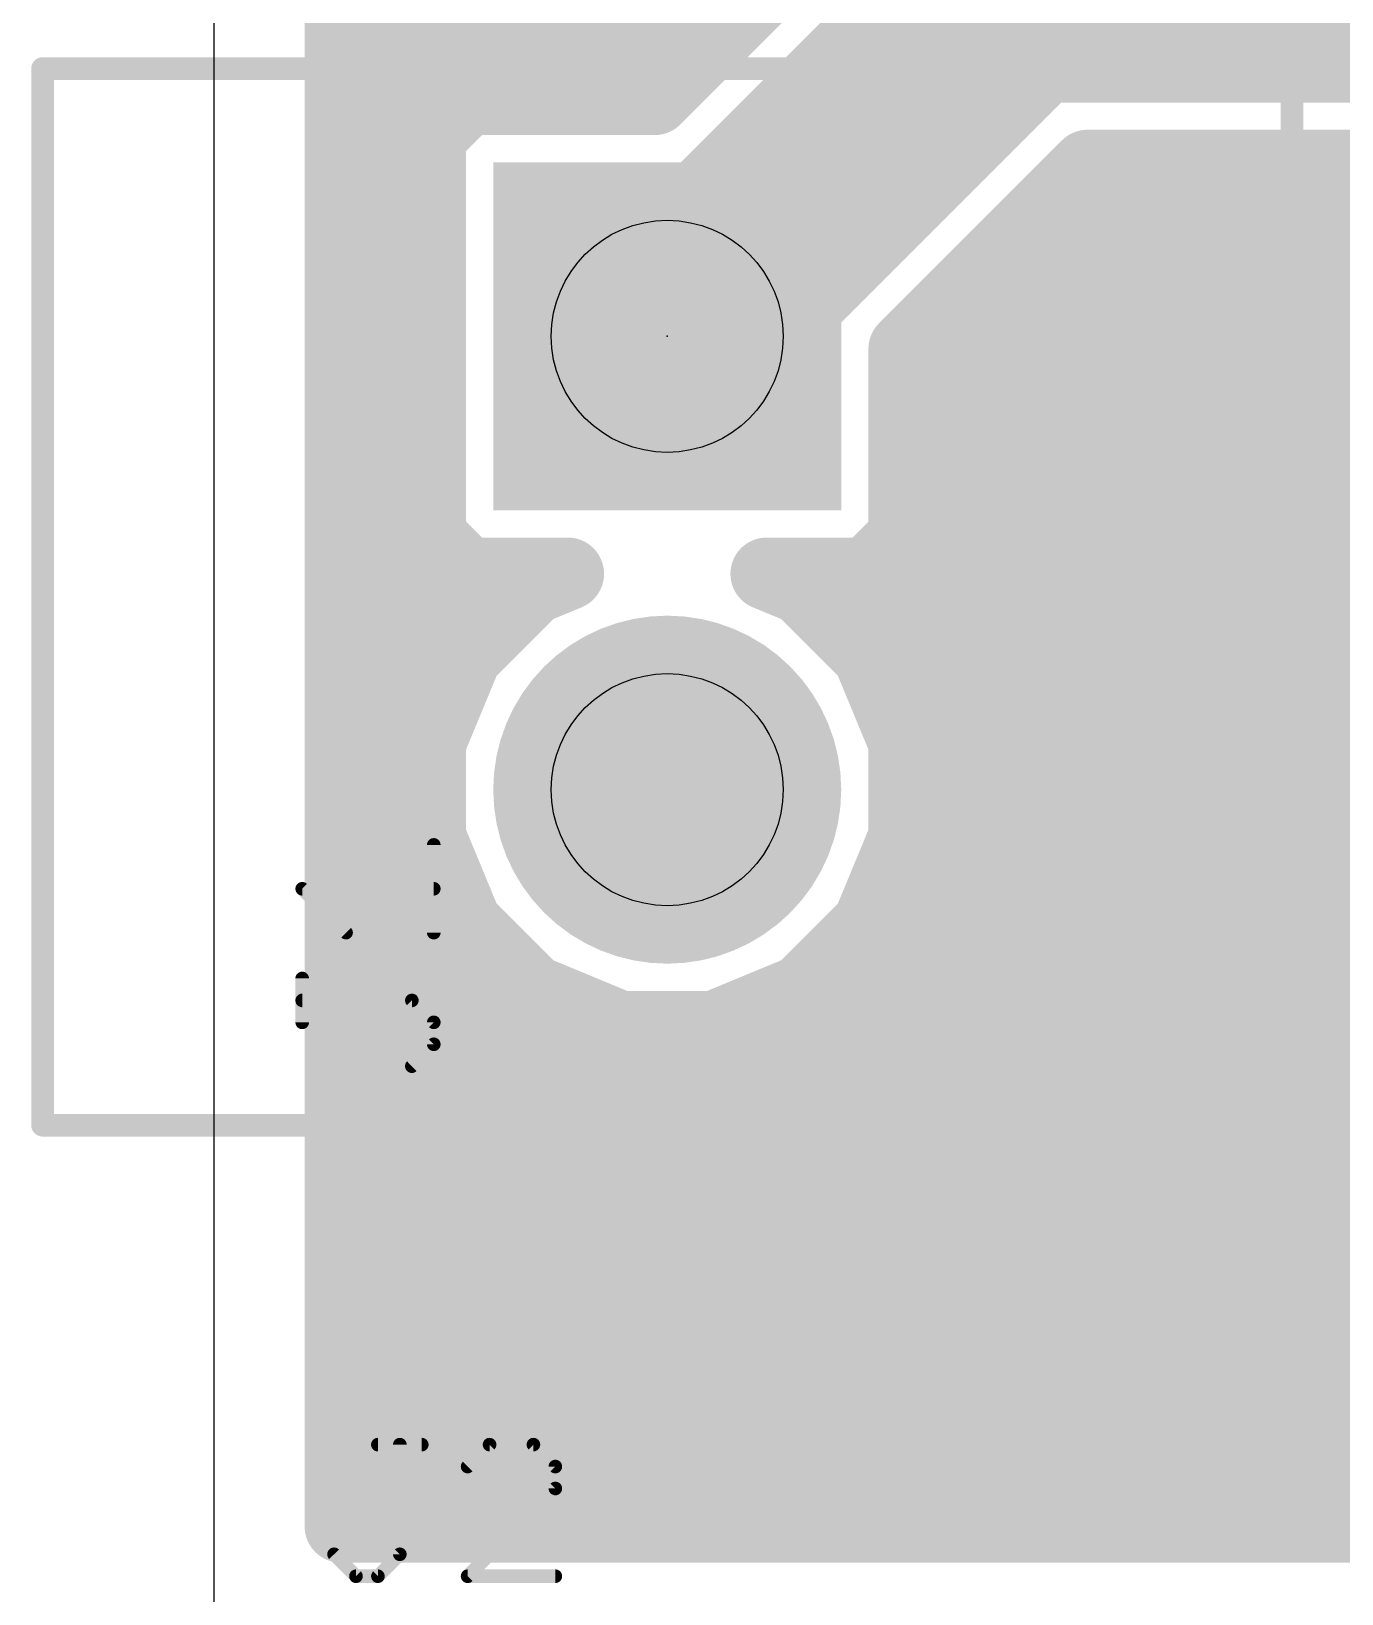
# Model space of a CAD drawing. Extents: x -1 to 68.6, y -1.7 to 63.5.
# Drawn here: x -1.02 to 6.32, y 24.07 to 32.82 of the extents above; entities that cross this region are included whole.
import ezdxf

# ---------------------------------------------------------------- set-up
doc = ezdxf.new("R2010")
doc.units = 0
for name, color, linetype in [('1', 22, 'CONTINUOUS'), ('17', 82, 'CONTINUOUS'), ('20', 7, 'CONTINUOUS'), ('21', 253, 'CONTINUOUS'), ('23', 7, 'CONTINUOUS'), ('25', 253, 'CONTINUOUS'), ('44', 253, 'CONTINUOUS')]:
    doc.layers.add(name, color=color, linetype=linetype)

# ---------------------------------------------------------------- blocks, each defined once
blk = doc.blocks.new('SQUAREP')
blk.add_solid([(-0.5, -0.5), (0.5, -0.5), (-0.5, 0.5), (0.5, 0.5)])
blk = doc.blocks.new('ROUNDP')
at = {"const_width": 0.5}
blk.add_lwpolyline([(0, -0.25, 1), (0, 0.25, 1), (0, -0.25)], format="xyb", dxfattribs=at)

msp = doc.modelspace()

# ---------------------------------------------------------------- linework, layer by layer
at = {"layer": '1'}
for points, const_width in [([(0.7112, 24.4475), (0.7112, 40.6372)], 0.4064), ([(3.6452, 33.6211), (2.4697, 32.4456)], 0.4064), ([(2.54, 31.115), (4.485, 33.06)], 1.27), ([(4.485, 33.06), (10.16, 33.06)], 1.27), ([(0.7112, 32.9184), (2.9425, 32.9184)], 0.4064), ([(0.7112, 32.512), (2.5361, 32.512)], 0.4064), ([(1.4177, 32.4456), (1.2094, 32.2373)], 0.4064), ([(2.4697, 32.4456), (1.4177, 32.4456)], 0.4064), ([(1.2094, 32.2373), (1.2094, 29.9927)], 0.4064), ([(0.7112, 32.1056), (1.2094, 32.1056)], 0.4064), ([(3.8706, 31.0447), (4.8953, 32.0694)], 0.4064), ([(4.8953, 32.0694), (7.1044, 32.0694)], 0.4064), ([(0.7112, 31.6992), (1.2094, 31.6992)], 0.4064), ([(4.5251, 31.6992), (7.1044, 31.6992)], 0.4064), ([(0.7112, 31.2928), (1.2094, 31.2928)], 0.4064), ([(4.1187, 31.2928), (7.1044, 31.2928)], 0.4064), ([(3.8706, 29.9927), (3.8706, 31.0447)], 0.4064), ([(0.7112, 30.8864), (1.2094, 30.8864)], 0.4064), ([(3.8706, 30.8864), (7.1044, 30.8864)], 0.4064), ([(0.7112, 30.48), (1.2094, 30.48)], 0.4064), ([(3.8706, 30.48), (7.1044, 30.48)], 0.4064), ([(0.7112, 30.0736), (1.2094, 30.0736)], 0.4064), ([(3.8706, 30.0736), (7.1044, 30.0736)], 0.4064), ([(1.2094, 29.9927), (1.4177, 29.7844)], 0.4064), ([(3.6623, 29.7844), (3.8706, 29.9927)], 0.4064), ([(1.4177, 29.7844), (1.9827, 29.7844)], 0.4064), ([(1.9827, 29.7844), (1.7863, 29.703)], 0.4064), ([(3.2937, 29.703), (3.0973, 29.7844)], 0.4064), ([(3.0973, 29.7844), (3.6623, 29.7844)], 0.4064), ([(0.7112, 29.6672), (1.7505, 29.6672)], 0.4064), ([(1.7863, 29.703), (1.412, 29.3287)], 0.4064), ([(3.668, 29.3287), (3.2937, 29.703)], 0.4064), ([(3.3295, 29.6672), (7.2499, 29.6672)], 0.4064), ([(1.412, 29.3287), (1.2094, 28.8397)], 0.4064), ([(3.8706, 28.8397), (3.668, 29.3287)], 0.4064), ([(0.7112, 29.2608), (1.3838, 29.2608)], 0.4064), ([(3.6962, 29.2608), (7.4797, 29.2608)], 0.4064), ([(0.7112, 28.8544), (1.2155, 28.8544)], 0.4064), ([(1.2094, 28.8397), (1.2094, 28.3103)], 0.4064), ([(3.8645, 28.8544), (7.1778, 28.8544)], 0.4064), ([(3.8706, 28.3103), (3.8706, 28.8397)], 0.4064), ([(0.7112, 28.448), (1.2094, 28.448)], 0.4064), ([(3.8706, 28.448), (7.1287, 28.448)], 0.4064), ([(1.2094, 28.3103), (1.412, 27.8213)], 0.4064), ([(3.668, 27.8213), (3.8706, 28.3103)], 0.4064), ([(0.7112, 28.0416), (1.3207, 28.0416)], 0.4064), ([(3.7593, 28.0416), (7.2237, 28.0416)], 0.4064), ([(1.412, 27.8213), (1.7863, 27.447)], 0.4064), ([(3.2937, 27.447), (3.668, 27.8213)], 0.4064), ([(0.7112, 27.6352), (1.598, 27.6352)], 0.4064), ([(3.482, 27.6352), (7.0819, 27.6352)], 0.4064), ([(1.7863, 27.447), (2.2753, 27.2444)], 0.4064), ([(2.8047, 27.2444), (3.2937, 27.447)], 0.4064), ([(0.7112, 27.2288), (7.0819, 27.2288)], 0.4064), ([(2.2753, 27.2444), (2.8047, 27.2444)], 0.4064), ([(0.7112, 26.8224), (7.0819, 26.8224)], 0.4064), ([(0.7112, 26.416), (7.1544, 26.416)], 0.4064), ([(0.7112, 26.0096), (6.9803, 26.0096)], 0.4064), ([(0.7112, 25.6032), (6.9803, 25.6032)], 0.4064), ([(0.7112, 25.1968), (6.9803, 25.1968)], 0.4064), ([(0.7112, 24.7904), (7.0076, 24.7904)], 0.4064), ([(10.6037, 24.4475), (0.7112, 24.4475)], 0.4064)]:
    msp.add_lwpolyline(points, dxfattribs=dict(at, const_width=const_width))
for points, const_width in [([(4.485, 33.3775, 1), (4.485, 32.7425)], 0.635), ([(4.7095, 32.8355, 1), (4.2605, 33.2845)], 0.635), ([(0.7112, 33.02, 1), (0.7112, 32.8168)], 0.2032), ([(2.9425, 32.8168, 1), (2.9425, 33.02)], 0.2032), ([(0.7112, 32.6136, 1), (0.7112, 32.4104)], 0.2032), ([(2.5361, 32.4104, 1), (2.5361, 32.6136)], 0.2032), ([(1.4177, 32.5472, 1), (1.4177, 32.344)], 0.2032), ([(1.4895, 32.3738, 1), (1.3459, 32.5174)], 0.2032), ([(2.3978, 32.5174, 1), (2.5415, 32.3738)], 0.2032), ([(2.4697, 32.344, 1), (2.4697, 32.5472)], 0.2032), ([(1.311, 32.2373, 1), (1.1078, 32.2373)], 0.2032), ([(1.1376, 32.3091, 1), (1.2812, 32.1655)], 0.2032), ([(0.7112, 32.2072, 1), (0.7112, 32.004)], 0.2032), ([(1.2094, 32.004, 1), (1.2094, 32.2072)], 0.2032), ([(4.8953, 32.171, 1), (4.8953, 31.9678)], 0.2032), ([(4.9672, 31.9976, 1), (4.8235, 32.1412)], 0.2032), ([(0.7112, 31.8008, 1), (0.7112, 31.5976)], 0.2032), ([(1.2094, 31.5976, 1), (1.2094, 31.8008)], 0.2032), ([(4.5251, 31.8008, 1), (4.5251, 31.5976)], 0.2032), ([(2.3155, 31.3395, 1), (2.7645, 30.8905)], 0.635), ([(0.7112, 31.3944, 1), (0.7112, 31.1912)], 0.2032), ([(1.2094, 31.1912, 1), (1.2094, 31.3944)], 0.2032), ([(4.1187, 31.3944, 1), (4.1187, 31.1912)], 0.2032), ([(3.9722, 31.0447, 1), (3.769, 31.0447)], 0.2032), ([(3.7988, 31.1165, 1), (3.9424, 30.9728)], 0.2032), ([(0.7112, 30.988, 1), (0.7112, 30.7848)], 0.2032), ([(1.2094, 30.7848, 1), (1.2094, 30.988)], 0.2032), ([(3.8706, 30.988, 1), (3.8706, 30.7848)], 0.2032), ([(0.7112, 30.5816, 1), (0.7112, 30.3784)], 0.2032), ([(1.2094, 30.3784, 1), (1.2094, 30.5816)], 0.2032), ([(3.8706, 30.5816, 1), (3.8706, 30.3784)], 0.2032), ([(0.7112, 30.1752, 1), (0.7112, 29.972)], 0.2032), ([(1.2094, 29.972, 1), (1.2094, 30.1752)], 0.2032), ([(3.8706, 30.1752, 1), (3.8706, 29.972)], 0.2032), ([(1.2812, 30.0645, 1), (1.1376, 29.9209)], 0.2032), ([(3.9424, 29.9209, 1), (3.7988, 30.0645)], 0.2032), ([(1.1078, 29.9927, 1), (1.311, 29.9927)], 0.2032), ([(3.769, 29.9927, 1), (3.9722, 29.9927)], 0.2032), ([(1.4177, 29.886, 1), (1.4177, 29.6828)], 0.2032), ([(1.3459, 29.7126, 1), (1.4895, 29.8562)], 0.2032), ([(2.0216, 29.6905, 1), (1.9439, 29.8783)], 0.2032), ([(1.9827, 29.6828, 1), (1.9827, 29.886)], 0.2032), ([(3.1361, 29.8783, 1), (3.0584, 29.6905)], 0.2032), ([(3.0973, 29.886, 1), (3.0973, 29.6828)], 0.2032), ([(3.5905, 29.8562, 1), (3.7341, 29.7126)], 0.2032), ([(3.6623, 29.6828, 1), (3.6623, 29.886)], 0.2032), ([(0.7112, 29.7688, 1), (0.7112, 29.5656)], 0.2032), ([(1.7474, 29.7969, 1), (1.8252, 29.6092)], 0.2032), ([(1.8581, 29.6312, 1), (1.7144, 29.7749)], 0.2032), ([(1.7505, 29.5656, 1), (1.7505, 29.7688)], 0.2032), ([(3.3656, 29.7749, 1), (3.2219, 29.6312)], 0.2032), ([(3.3295, 29.7688, 1), (3.3295, 29.5656)], 0.2032), ([(3.2548, 29.6092, 1), (3.3326, 29.7969)], 0.2032), ([(1.5058, 29.2898, 1), (1.3181, 29.3676)], 0.2032), ([(3.7619, 29.3676, 1), (3.5742, 29.2898)], 0.2032), ([(0.7112, 29.3624, 1), (0.7112, 29.1592)], 0.2032), ([(1.3401, 29.4006, 1), (1.4838, 29.2569)], 0.2032), ([(1.3838, 29.1592, 1), (1.3838, 29.3624)], 0.2032), ([(3.6962, 29.3624, 1), (3.6962, 29.1592)], 0.2032), ([(3.5962, 29.2569, 1), (3.7399, 29.4006)], 0.2032), ([(0.7112, 28.956, 1), (0.7112, 28.7528)], 0.2032), ([(1.311, 28.8397, 1), (1.1078, 28.8397)], 0.2032), ([(1.1155, 28.8786, 1), (1.3033, 28.8008)], 0.2032), ([(1.2155, 28.7528, 1), (1.2155, 28.956)], 0.2032), ([(3.8645, 28.956, 1), (3.8645, 28.7528)], 0.2032), ([(3.9722, 28.8397, 1), (3.769, 28.8397)], 0.2032), ([(3.7767, 28.8008, 1), (3.9645, 28.8786)], 0.2032), ([(0.7112, 28.5496, 1), (0.7112, 28.3464)], 0.2032), ([(1.2094, 28.3464, 1), (1.2094, 28.5496)], 0.2032), ([(3.8706, 28.5496, 1), (3.8706, 28.3464)], 0.2032), ([(1.3033, 28.3492, 1), (1.1155, 28.2714)], 0.2032), ([(3.9645, 28.2714, 1), (3.7767, 28.3492)], 0.2032), ([(1.1078, 28.3103, 1), (1.311, 28.3103)], 0.2032), ([(3.769, 28.3103, 1), (3.9722, 28.3103)], 0.2032), ([(0.7112, 28.1432, 1), (0.7112, 27.94)], 0.2032), ([(1.3207, 27.94, 1), (1.3207, 28.1432)], 0.2032), ([(3.7593, 28.1432, 1), (3.7593, 27.94)], 0.2032), ([(1.4838, 27.8931, 1), (1.3401, 27.7494)], 0.2032), ([(3.7399, 27.7494, 1), (3.5962, 27.8931)], 0.2032), ([(1.3181, 27.7824, 1), (1.5058, 27.8602)], 0.2032), ([(3.5742, 27.8602, 1), (3.7619, 27.7824)], 0.2032), ([(0.7112, 27.7368, 1), (0.7112, 27.5336)], 0.2032), ([(1.598, 27.5336, 1), (1.598, 27.7368)], 0.2032), ([(3.482, 27.7368, 1), (3.482, 27.5336)], 0.2032), ([(1.8252, 27.5408, 1), (1.7474, 27.3531)], 0.2032), ([(1.7144, 27.3751, 1), (1.8581, 27.5188)], 0.2032), ([(3.2219, 27.5188, 1), (3.3656, 27.3751)], 0.2032), ([(3.3326, 27.3531, 1), (3.2548, 27.5408)], 0.2032), ([(0.7112, 27.3304, 1), (0.7112, 27.1272)], 0.2032), ([(2.2753, 27.346, 1), (2.2753, 27.1428)], 0.2032), ([(2.2364, 27.1505, 1), (2.3142, 27.3383)], 0.2032), ([(2.7658, 27.3383, 1), (2.8436, 27.1505)], 0.2032), ([(2.8047, 27.1428, 1), (2.8047, 27.346)], 0.2032), ([(0.7112, 26.924, 1), (0.7112, 26.7208)], 0.2032), ([(0.7112, 26.5176, 1), (0.7112, 26.3144)], 0.2032), ([(0.7112, 26.1112, 1), (0.7112, 25.908)], 0.2032), ([(0.7112, 25.7048, 1), (0.7112, 25.5016)], 0.2032), ([(0.7112, 25.2984, 1), (0.7112, 25.0952)], 0.2032), ([(0.7112, 24.892, 1), (0.7112, 24.6888)], 0.2032), ([(0.7112, 24.5491, 1), (0.7112, 24.3459)], 0.2032), ([(0.6096, 24.4475, 1), (0.8128, 24.4475)], 0.2032)]:
    msp.add_lwpolyline(points, format="xyb", dxfattribs=dict(at, const_width=const_width))
at = {"layer": '20'}
msp.add_line((0, 63.5), (0, 0), dxfattribs=at)
at = {"layer": '21', "const_width": 0.0635}
for points in [[(-0.96, 32.6468, 1), (-0.96, 32.5832)], [(-0.9283, 32.615, 1), (-0.9918, 32.615)], [(6.0717, 32.615, 1), (6.0083, 32.615)], [(6.04, 32.5832, 1), (6.04, 32.6468)], [(-0.96, 26.7267, 1), (-0.96, 26.6633)], [(-0.9918, 26.695, 1), (-0.9283, 26.695)], [(6.0083, 26.695, 1), (6.0717, 26.695)], [(6.04, 26.6633, 1), (6.04, 26.7267)]]:
    msp.add_lwpolyline(points, format="xyb", dxfattribs=at)
at = {"layer": '21', "const_width": 0.127}
for points in [[(-0.96, 26.695), (-0.96, 32.615)], [(-0.96, 32.615), (6.04, 32.615)], [(6.04, 32.615), (6.04, 26.695)], [(6.04, 26.695), (-0.96, 26.695)]]:
    msp.add_lwpolyline(points, dxfattribs=at)
at = {"layer": '23'}
msp.add_point((2.54, 31.115), dxfattribs=at)
at = {"layer": '25', "const_width": 0.0762}
for points in [[(1.2319, 27.774), (1.2319, 28.2655)], [(0.7404, 27.774), (0.4947, 28.0198)], [(0.4947, 28.0198), (1.2319, 28.0198)], [(0.4947, 27.2713), (0.4947, 27.5171)], [(1.109, 27.3942), (0.4947, 27.3942)], [(1.2319, 27.2713), (1.109, 27.3942)], [(1.2319, 27.1485), (1.2319, 27.2713)], [(1.109, 27.0256), (1.2319, 27.1485)], [(0.9188, 24.9053), (1.1646, 24.9053)], [(1.0417, 24.291), (1.0417, 24.9053)], [(1.5444, 24.9053), (1.4215, 24.7825)], [(1.7901, 24.9053), (1.5444, 24.9053)], [(1.913, 24.7825), (1.7901, 24.9053)], [(1.913, 24.6596), (1.913, 24.7825)], [(1.4215, 24.1681), (1.913, 24.6596)], [(0.6731, 24.291), (0.796, 24.1681)], [(0.9188, 24.1681), (1.0417, 24.291)], [(0.796, 24.1681), (0.9188, 24.1681)], [(1.913, 24.1681), (1.4215, 24.1681)]]:
    msp.add_lwpolyline(points, dxfattribs=at)
at = {"layer": '25', "const_width": 0.0381}
for points in [[(1.251, 28.2655, 1), (1.2128, 28.2655)], [(0.5081, 28.0332, 1), (0.4812, 28.0063)], [(0.4947, 28.0388, 1), (0.4947, 28.0007)], [(1.2319, 28.0007, 1), (1.2319, 28.0388)], [(0.7269, 27.7605, 1), (0.7539, 27.7875)], [(1.2128, 27.774, 1), (1.251, 27.774)], [(0.5137, 27.5171, 1), (0.4756, 27.5171)], [(0.4947, 27.4133, 1), (0.4947, 27.3752)], [(1.1225, 27.4077, 1), (1.0956, 27.3807)], [(1.109, 27.3752, 1), (1.109, 27.4133)], [(0.4756, 27.2713, 1), (0.5137, 27.2713)], [(1.251, 27.2713, 1), (1.2128, 27.2713)], [(1.2184, 27.2579, 1), (1.2454, 27.2848)], [(1.2128, 27.1485, 1), (1.251, 27.1485)], [(1.2454, 27.135, 1), (1.2184, 27.1619)], [(1.0956, 27.0391, 1), (1.1225, 27.0121)], [(0.9188, 24.9244, 1), (0.9188, 24.8863)], [(1.0608, 24.9053, 1), (1.0227, 24.9053)], [(1.1646, 24.8863, 1), (1.1646, 24.9244)], [(1.5444, 24.9244, 1), (1.5444, 24.8863)], [(1.5579, 24.8919, 1), (1.5309, 24.9188)], [(1.8036, 24.9188, 1), (1.7767, 24.8919)], [(1.7901, 24.8863, 1), (1.7901, 24.9244)], [(1.408, 24.7959, 1), (1.435, 24.769)], [(1.9321, 24.7825, 1), (1.894, 24.7825)], [(1.8995, 24.769, 1), (1.9265, 24.7959)], [(1.9265, 24.6461, 1), (1.8995, 24.6731)], [(1.894, 24.6596, 1), (1.9321, 24.6596)], [(0.6866, 24.3044, 1), (0.6596, 24.2775)], [(1.0227, 24.291, 1), (1.0608, 24.291)], [(1.0552, 24.2775, 1), (1.0282, 24.3044)], [(0.796, 24.1872, 1), (0.796, 24.1491)], [(0.7825, 24.1546, 1), (0.8094, 24.1816)], [(0.9054, 24.1816, 1), (0.9323, 24.1546)], [(0.9188, 24.1491, 1), (0.9188, 24.1872)], [(1.4215, 24.1872, 1), (1.4215, 24.1491)], [(1.408, 24.1816, 1), (1.435, 24.1546)], [(1.913, 24.1491, 1), (1.913, 24.1872)]]:
    msp.add_lwpolyline(points, format="xyb", dxfattribs=at)
at = {"layer": '44'}
for centre in [(2.54, 31.115), (2.54, 28.575)]:
    msp.add_circle(centre, 0.65, dxfattribs=at)

# ---------------------------------------------------------------- block references
at = {"layer": '17', "xscale": 1.95, "yscale": 1.95}
for name, p in [('SQUAREP', (2.54, 31.115)), ('SQUAREP', (2.54, 31.115)), ('ROUNDP', (2.54, 28.575)), ('ROUNDP', (2.54, 28.575))]:
    msp.add_blockref(name, p, dxfattribs=at)

doc.saveas('drawing.dxf')
